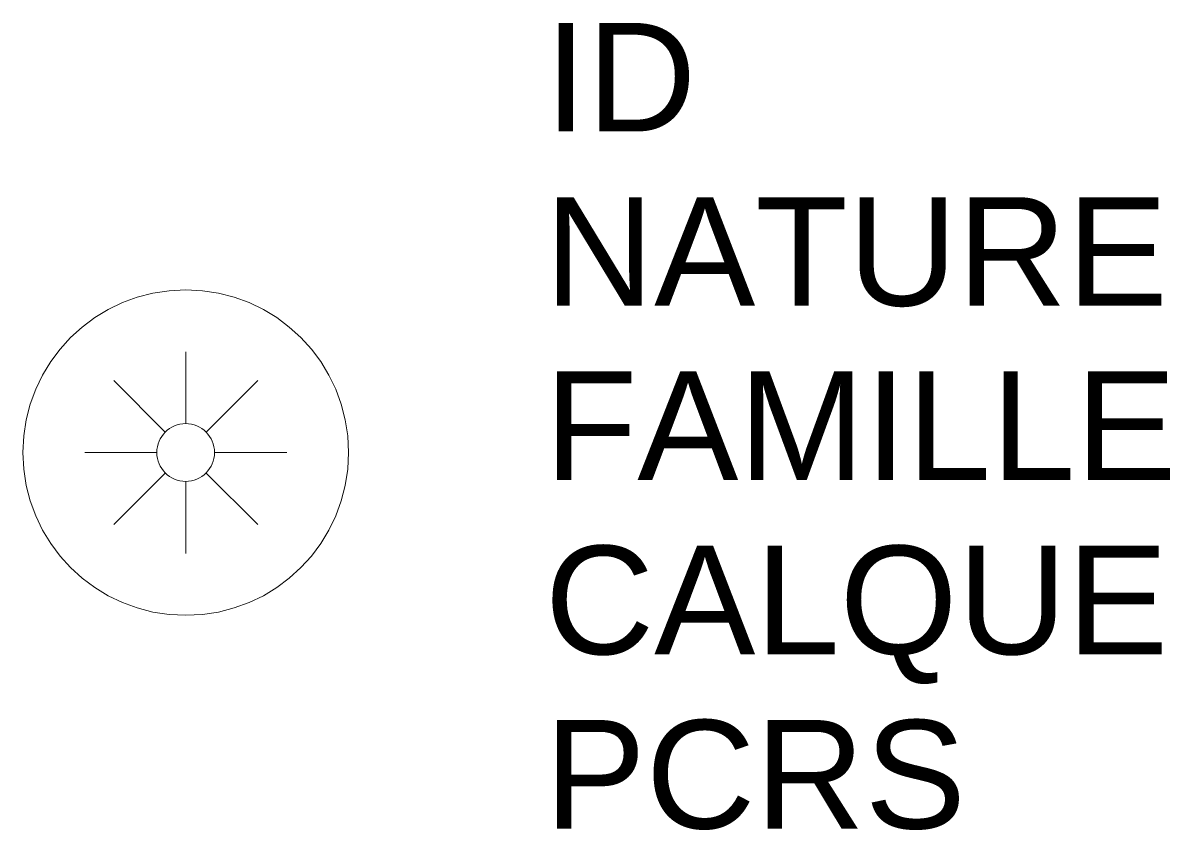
# Model space of a CAD drawing. Header units: metres. Extents: x -0.3 to 1.81, y -0.7 to 0.79.
import ezdxf

# ---------------------------------------------------------------- set-up
doc = ezdxf.new("R2010")
doc.units = ezdxf.units.M
doc.linetypes.add('Socle_Continu', pattern=[2.5, 2.5, 0])
doc.layers.add('ECPUB_SCS', color=30, linetype='Socle_Continu', lineweight=13)
doc.styles.get("Standard").update_dxf_attribs({"font": 'arial.ttf'})

msp = doc.modelspace()

# ---------------------------------------------------------------- linework, layer by layer
at = {"layer": 'ECPUB_SCS', "linetype": 'Socle_Continu'}
for p, q in [((0, 0.186), (0, 0.0531)), ((-0.1328, 0.1329), (-0.0377, 0.0377)), ((0.1329, 0.1329), (0.0377, 0.0377)), ((-0.1859, 0), (-0.0531, 0)), ((0.0531, 0), (0.186, 0)), ((-0.1328, -0.1328), (-0.0377, -0.0377)), ((0.1329, -0.1328), (0.0377, -0.0377)), ((0, -0.0531), (0, -0.1859)), ((0, -0.1062), (0, -0.1859))]:
    msp.add_line(p, q, dxfattribs=at)
for centre, radius in [((0, 0), 0.3), ((-0.0001, 0.0001), 0.0532)]:
    msp.add_circle(centre, radius, dxfattribs=at)

# ---------------------------------------------------------------- texts
at = {"layer": 'ECPUB_SCS', "linetype": 'Socle_Continu', "flags": 9}
for tag, p, s in [('ID', (0.6615, 0.5921), 'GP_0485'), ('NATURE', (0.6615, 0.2708), "Regard d'éclairage public"), ('FAMILLE', (0.6615, -0.0505), 'Eclairage public'), ('CALQUE', (0.6615, -0.3718), 'ECPUB_SCS'), ('PCRS', (0.6615, -0.6931), 'AffleurantSymbole')]:
    msp.add_attdef(tag, p, s, height=0.2, dxfattribs=at)

doc.saveas('drawing.dxf')
